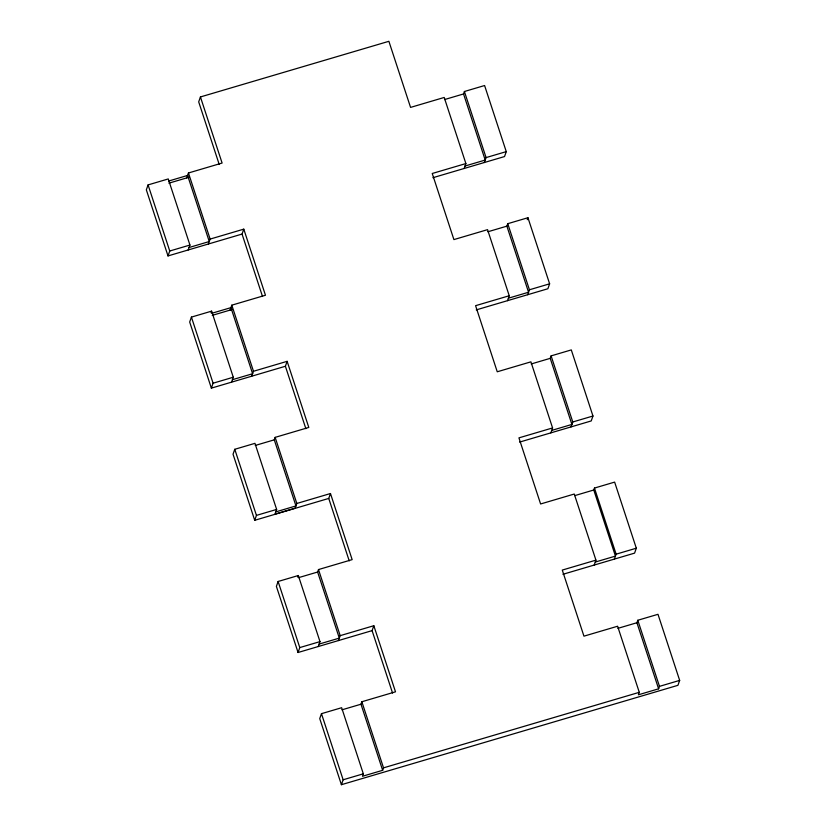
<?xml version="1.0" encoding="UTF-8"?>
<svg xmlns="http://www.w3.org/2000/svg" width="826" height="826" viewBox="0 0 826 826"><rect width="100%" height="100%" fill="white"/><g stroke="black" fill="none" stroke-linecap="round" stroke-linejoin="round"><path stroke-width="1.24" d="M188.204 249.968L189.939 245.043L168.256 178.943L148.071 184.91L146.336 189.835L168.008 255.926L242.049 234.068L243.784 229.143L210.124 239.086L208.389 244M464.15 168.483L465.885 163.558L444.212 97.458L410.563 107.401L388.881 41.3L200.429 96.952L198.694 101.877L219.169 164.302M186.717 177.91L188.452 172.985L222.101 163.042L200.429 96.952M168.008 255.926L169.743 251.011L148.071 184.91M231.548 382.159L233.283 377.234L211.611 311.144L191.415 317.101L189.681 322.026L211.363 388.127L285.393 366.259L287.128 361.334L253.479 371.277L251.744 376.202M211.033 312.786L211.611 311.144M230.062 310.101L231.796 305.176L265.456 295.243L243.784 229.143M211.363 388.127L213.087 383.202L191.415 317.101M295.171 508.176L274.975 514.133L276.638 509.425L254.955 443.335L234.77 449.292L233.035 454.217L254.718 520.297L328.748 498.429L330.472 493.525L296.823 503.468L295.099 508.372M275.77 511.893L295.956 505.925L274.284 439.835L275.151 437.367L308.8 427.434L287.128 361.334M254.718 520.297L256.442 515.393L234.77 449.292M318.247 646.531L319.982 641.616L298.31 575.526L278.114 581.483L276.39 586.388L298.062 652.499L372.092 630.63L373.827 625.716L340.178 635.659L338.443 640.573M465.017 166.016L485.213 160.058L463.541 93.957L464.408 91.5L484.594 85.532L506.266 151.633L504.531 156.558L432.907 177.704M297.732 577.168L298.31 575.526M319.115 644.084L339.31 638.116L317.628 572.026L318.495 569.558L352.155 559.625L330.472 493.525M298.062 652.499L299.786 647.584L278.114 581.483M484.346 162.516L486.08 157.59L464.408 91.5M373.827 625.716L395.499 691.816L361.85 701.749L383.522 767.85L382.655 770.317L362.459 776.275L363.326 773.817L341.654 707.717L321.469 713.674L319.734 718.589L341.406 784.7L677.929 685.322L679.664 680.397L657.992 614.307L637.796 620.264L636.929 622.732L658.611 688.822L638.415 694.79L639.283 692.322L617.611 626.232L583.951 636.165L562.279 570.074L595.938 560.131L574.256 494.031L540.607 503.974L518.934 437.873L552.584 427.94L530.912 361.84L497.252 371.783L475.58 305.682L509.239 295.749L487.557 229.649L453.908 239.592L432.235 173.491L465.885 163.558M508.372 298.207L528.557 292.249L506.885 226.148L507.753 223.691L527.948 217.723L549.62 283.824L547.886 288.749L476.251 309.895M527.246 219.695L527.948 217.723M382.655 770.317L360.983 704.217L361.85 701.749M507.505 300.674L509.239 295.749M341.406 784.7L343.141 779.775L321.469 713.674M527.69 294.706L529.425 289.781L507.753 223.691M551.716 430.398L571.912 424.44L550.23 358.339L551.097 355.882L571.293 349.914L592.965 416.015L591.23 420.94L519.606 442.096M550.849 432.865L552.584 427.94M571.045 426.897L572.779 421.972L551.097 355.882M595.257 562.062L615.442 556.105L593.77 490.004L594.452 488.073L614.637 482.105L636.319 548.206L634.585 553.131L562.95 574.287M594.204 565.056L595.938 560.131M614.389 559.099L616.124 554.174L594.452 488.073M658.611 688.822L659.478 686.365L637.796 620.264M168.576 181.059L187.585 175.442L209.257 241.543L189.071 247.511M444.533 99.574L463.541 93.957M168.896 183.166L189.123 177.198M169.743 251.011L189.939 245.043M486.08 157.59L506.266 151.633M211.931 313.25L230.929 307.644L252.611 373.734L232.416 379.702M487.877 231.765L506.885 226.148M212.251 315.367L232.467 309.389M213.087 383.202L233.283 377.234M529.425 289.781L549.62 283.824M255.275 445.441L274.284 439.835M531.232 363.956L550.23 358.339M256.442 515.393L276.638 509.425M572.779 421.972L592.965 416.015M574.762 495.621L593.77 490.004M298.63 577.632L317.628 572.026M299.786 647.584L319.982 641.616M616.124 554.174L636.319 548.206M341.974 709.823L360.983 704.217M617.931 628.338L636.929 622.732M343.141 779.775L363.326 773.817M383.522 767.85L639.283 692.322M659.478 686.365L679.664 680.397M242.049 234.068L262.513 296.493M285.393 366.259L305.868 428.684M328.748 498.429L349.222 560.854M372.092 630.63L392.567 693.055M188.452 172.985L210.124 239.086M231.796 305.176L253.479 371.277M275.151 437.367L296.823 503.468M318.495 569.558L340.178 635.659"/></g></svg>
